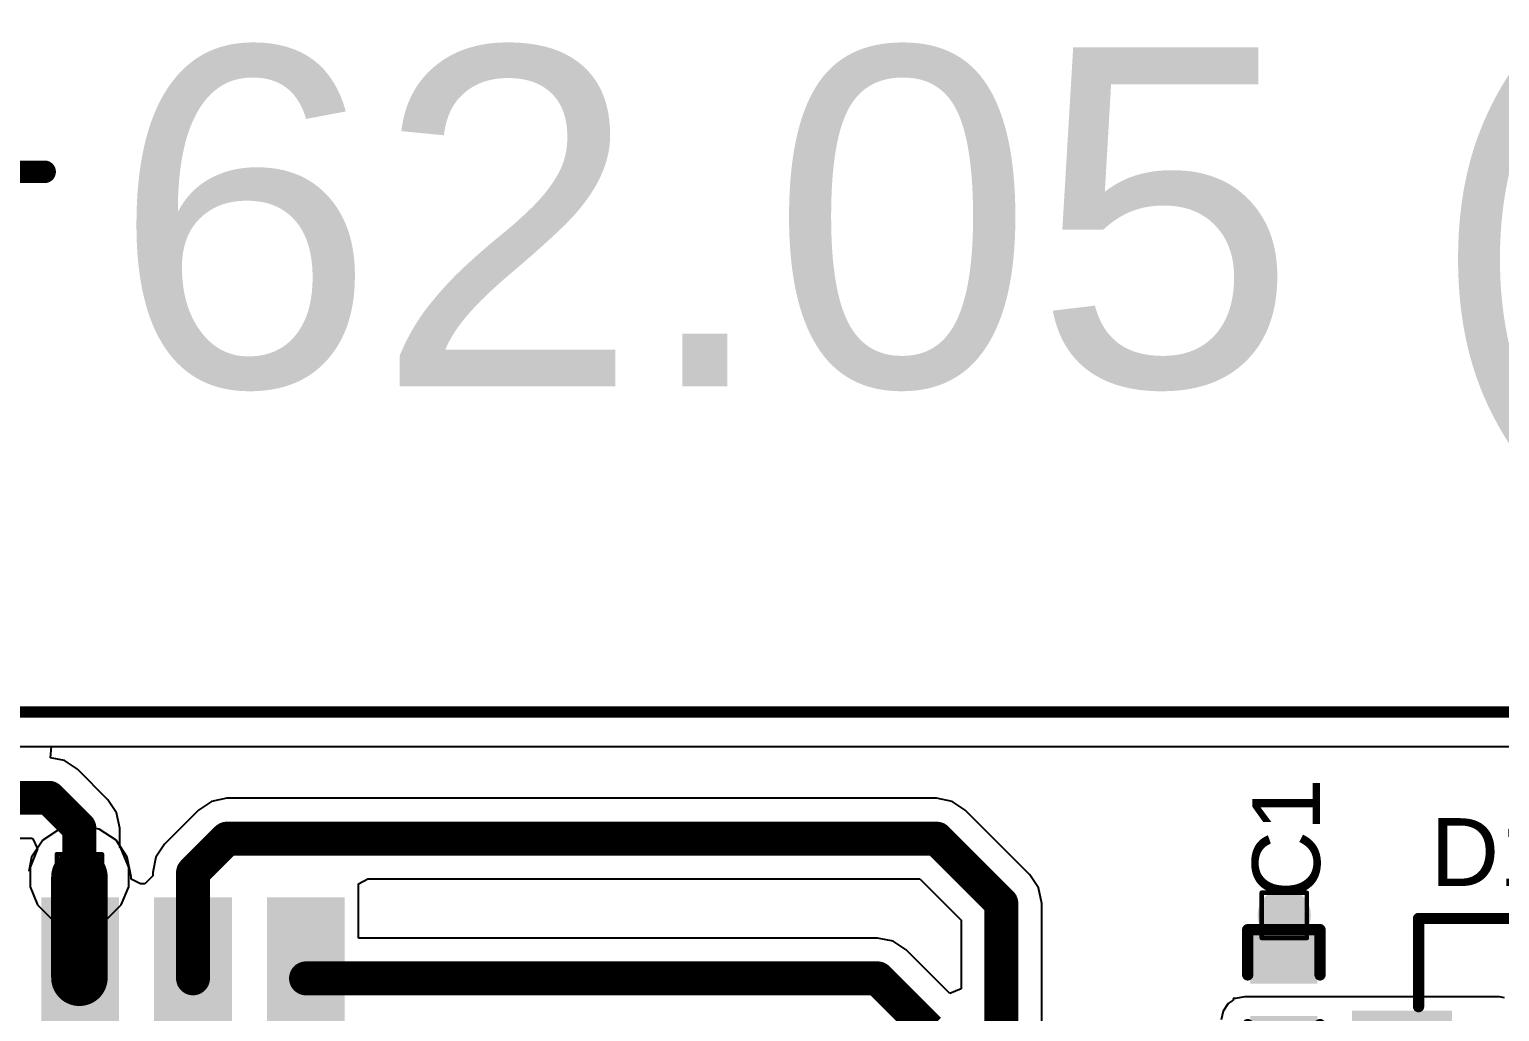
# Model space of a CAD drawing. Header units: inches. Extents: x -1 to 9.6, y 0 to 3.9.
# Drawn here: x 0.48 to 1.13, y 1.15 to 1.585 of the extents above; entities that cross this region are included whole.
import ezdxf

# ---------------------------------------------------------------- set-up
doc = ezdxf.new("R2010")
doc.units = ezdxf.units.IN
doc.header["$MEASUREMENT"] = 0
for name, color, linetype in [('Board Outline', 216, 'Continuous'), ('Bottom Layer', 5, 'Continuous'), ('Dimensions', 6, 'Continuous'), ('Drill Drawing', 1, 'Continuous'), ('Top Layer', 1, 'Continuous'), ('Top Overlay', 2, 'Continuous'), ('Top Paste', 8, 'Continuous'), ('Top Solder', 216, 'Continuous'), ('Via Holes', 16, 'Continuous')]:
    doc.layers.add(name, color=color, linetype=linetype)
doc.styles.add('Arial', font='', dxfattribs={"height": 0.2})
doc.styles.get('Arial').set_extended_font_data('Arial')

# ---------------------------------------------------------------- blocks, each defined once
blk = doc.blocks.new('SOT_23_2')
at = {"layer": 'Top Layer'}
for points in [[(-0.01614, 0.05748), (0.01614, 0.05748), (0.01614, 0.02126), (-0.01614, 0.02126)], [(-0.05354, -0.02126), (-0.02126, -0.02126), (-0.02126, -0.05748), (-0.05354, -0.05748)], [(0.02126, -0.02126), (0.05354, -0.02126), (0.05354, -0.05748), (0.02126, -0.05748)]]:
    blk.add_hatch(color=1, dxfattribs=at).paths.add_polyline_path(points)
at = {"layer": 'Top Paste'}
for points in [[(-0.01614, 0.05748), (0.01614, 0.05748), (0.01614, 0.02126), (-0.01614, 0.02126)], [(-0.05354, -0.02126), (-0.02126, -0.02126), (-0.02126, -0.05748), (-0.05354, -0.05748)], [(0.02126, -0.02126), (0.05354, -0.02126), (0.05354, -0.05748), (0.02126, -0.05748)]]:
    blk.add_hatch(color=8, dxfattribs=at).paths.add_polyline_path(points)
at = {"layer": 'Top Solder'}
for points in [[(-0.02014, 0.06148), (0.02014, 0.06148), (0.02014, 0.01726), (-0.02014, 0.01726)], [(-0.05754, -0.01726), (-0.01726, -0.01726), (-0.01726, -0.06148), (-0.05754, -0.06148)], [(0.01726, -0.01726), (0.05754, -0.01726), (0.05754, -0.06148), (0.01726, -0.06148)]]:
    blk.add_hatch(color=216, dxfattribs=at).paths.add_polyline_path(points)
at = {"layer": 'Top Overlay'}
for points in [[(-0.061, 0.032, 0.005, 0.005, 0), (-0.061, -0.023, 0.005, 0.005, 0)], [(-0.061, 0.032, 0.005, 0.005, 0), (-0.022, 0.032, 0.005, 0.005, 0)], [(0.022, 0.032, 0.005, 0.005, 0), (0.061, 0.032, 0.005, 0.005, 0)], [(0.061, 0.032, 0.005, 0.005, 0), (0.061, -0.023, 0.005, 0.005, 0)], [(-0.013, -0.031, 0.005, 0.005, 0), (0.013, -0.031, 0.005, 0.005, 0)], [(-0.066, -0.041, 0.005, 0.005, 0), (-0.061, -0.046, 0.005, 0.005, 0)], [(-0.066, -0.041, 0.005, 0.005, 0), (-0.066, -0.051, 0.005, 0.005, 0)], [(-0.061, -0.046, 0.005, 0.005, 0), (-0.066, -0.051, 0.005, 0.005, 0)]]:
    blk.add_lwpolyline(points, format="xyseb", dxfattribs=at)
for points in [[(-0.06225, 0.032, 0.0025, 0.0025, 1), (-0.05975, 0.032, 0.0025, 0.0025, 1)], [(-0.06225, 0.032, 0.0025, 0.0025, 1), (-0.05975, 0.032, 0.0025, 0.0025, 1)], [(-0.02325, 0.032, 0.0025, 0.0025, 1), (-0.02075, 0.032, 0.0025, 0.0025, 1)], [(0.02075, 0.032, 0.0025, 0.0025, 1), (0.02325, 0.032, 0.0025, 0.0025, 1)], [(0.05975, 0.032, 0.0025, 0.0025, 1), (0.06225, 0.032, 0.0025, 0.0025, 1)], [(0.05975, 0.032, 0.0025, 0.0025, 1), (0.06225, 0.032, 0.0025, 0.0025, 1)], [(-0.06225, -0.023, 0.0025, 0.0025, 1), (-0.05975, -0.023, 0.0025, 0.0025, 1)], [(0.05975, -0.023, 0.0025, 0.0025, 1), (0.06225, -0.023, 0.0025, 0.0025, 1)], [(-0.01425, -0.031, 0.0025, 0.0025, 1), (-0.01175, -0.031, 0.0025, 0.0025, 1)], [(0.01175, -0.031, 0.0025, 0.0025, 1), (0.01425, -0.031, 0.0025, 0.0025, 1)], [(-0.06725, -0.041, 0.0025, 0.0025, 1), (-0.06475, -0.041, 0.0025, 0.0025, 1)], [(-0.06725, -0.041, 0.0025, 0.0025, 1), (-0.06475, -0.041, 0.0025, 0.0025, 1)], [(-0.06225, -0.046, 0.0025, 0.0025, 1), (-0.05975, -0.046, 0.0025, 0.0025, 1)], [(-0.06225, -0.046, 0.0025, 0.0025, 1), (-0.05975, -0.046, 0.0025, 0.0025, 1)], [(-0.06725, -0.051, 0.0025, 0.0025, 1), (-0.06475, -0.051, 0.0025, 0.0025, 1)], [(-0.06725, -0.051, 0.0025, 0.0025, 1), (-0.06475, -0.051, 0.0025, 0.0025, 1)]]:
    blk.add_lwpolyline(points, format="xyseb", close=True, dxfattribs=at)
blk = doc.blocks.new('C___0402_8')
at = {"layer": 'Top Layer'}
for points in [[(-0.0275, -0.0125), (-0.0275, 0.0125), (-0.0095, 0.0125), (-0.0095, -0.0125)], [(0.0095, -0.0125), (0.0095, 0.0125), (0.0275, 0.0125), (0.0275, -0.0125)]]:
    blk.add_hatch(color=1, dxfattribs=at).paths.add_polyline_path(points)
at = {"layer": 'Top Paste'}
for points in [[(-0.0275, -0.0125), (-0.0275, 0.0125), (-0.0095, 0.0125), (-0.0095, -0.0125)], [(0.0095, -0.0125), (0.0095, 0.0125), (0.0275, 0.0125), (0.0275, -0.0125)]]:
    blk.add_hatch(color=8, dxfattribs=at).paths.add_polyline_path(points)
at = {"layer": 'Top Solder'}
for points in [[(-0.02986, -0.01486), (-0.02986, 0.01486), (-0.00714, 0.01486), (-0.00714, -0.01486)], [(0.00714, -0.01486), (0.00714, 0.01486), (0.02986, 0.01486), (0.02986, -0.01486)]]:
    blk.add_hatch(color=216, dxfattribs=at).paths.add_polyline_path(points)
at = {"layer": 'Top Overlay'}
for points in [[(-0.031, -0.016, 0.005, 0.005, 0), (-0.031, 0.016, 0.005, 0.005, 0)], [(-0.011, 0.016, 0.005, 0.005, 0), (-0.031, 0.016, 0.005, 0.005, 0)], [(0.031, 0.016, 0.005, 0.005, 0), (0.011, 0.016, 0.005, 0.005, 0)], [(0.031, -0.016, 0.005, 0.005, 0), (0.031, 0.016, 0.005, 0.005, 0)], [(-0.011, -0.016, 0.005, 0.005, 0), (-0.031, -0.016, 0.005, 0.005, 0)], [(0.031, -0.016, 0.005, 0.005, 0), (0.011, -0.016, 0.005, 0.005, 0)]]:
    blk.add_lwpolyline(points, format="xyseb", dxfattribs=at)
for points in [[(-0.03225, 0.016, 0.0025, 0.0025, 1), (-0.02975, 0.016, 0.0025, 0.0025, 1)], [(-0.03225, 0.016, 0.0025, 0.0025, 1), (-0.02975, 0.016, 0.0025, 0.0025, 1)], [(-0.01225, 0.016, 0.0025, 0.0025, 1), (-0.00975, 0.016, 0.0025, 0.0025, 1)], [(0.00975, 0.016, 0.0025, 0.0025, 1), (0.01225, 0.016, 0.0025, 0.0025, 1)], [(0.02975, 0.016, 0.0025, 0.0025, 1), (0.03225, 0.016, 0.0025, 0.0025, 1)], [(0.02975, 0.016, 0.0025, 0.0025, 1), (0.03225, 0.016, 0.0025, 0.0025, 1)], [(-0.03225, -0.016, 0.0025, 0.0025, 1), (-0.02975, -0.016, 0.0025, 0.0025, 1)], [(-0.03225, -0.016, 0.0025, 0.0025, 1), (-0.02975, -0.016, 0.0025, 0.0025, 1)], [(-0.01225, -0.016, 0.0025, 0.0025, 1), (-0.00975, -0.016, 0.0025, 0.0025, 1)], [(0.00975, -0.016, 0.0025, 0.0025, 1), (0.01225, -0.016, 0.0025, 0.0025, 1)], [(0.02975, -0.016, 0.0025, 0.0025, 1), (0.03225, -0.016, 0.0025, 0.0025, 1)], [(0.02975, -0.016, 0.0025, 0.0025, 1), (0.03225, -0.016, 0.0025, 0.0025, 1)]]:
    blk.add_lwpolyline(points, format="xyseb", close=True, dxfattribs=at)
blk = doc.blocks.new('SOIC_14_10')
at = {"layer": 'Top Layer'}
for points in [[(-0.13819, 0.13681), (-0.13819, 0.16319), (-0.07441, 0.16319), (-0.07441, 0.13681)], [(0.07441, 0.13681), (0.07441, 0.16319), (0.13819, 0.16319), (0.13819, 0.13681)], [(-0.13819, 0.08681), (-0.13819, 0.11319), (-0.07441, 0.11319), (-0.07441, 0.08681)], [(0.07441, 0.08681), (0.07441, 0.11319), (0.13819, 0.11319), (0.13819, 0.08681)], [(-0.13819, 0.03681), (-0.13819, 0.06319), (-0.07441, 0.06319), (-0.07441, 0.03681)], [(0.07441, 0.03681), (0.07441, 0.06319), (0.13819, 0.06319), (0.13819, 0.03681)], [(-0.13819, -0.01319), (-0.13819, 0.01319), (-0.07441, 0.01319), (-0.07441, -0.01319)], [(0.07441, -0.01319), (0.07441, 0.01319), (0.13819, 0.01319), (0.13819, -0.01319)], [(-0.13819, -0.06319), (-0.13819, -0.03681), (-0.07441, -0.03681), (-0.07441, -0.06319)], [(0.07441, -0.06319), (0.07441, -0.03681), (0.13819, -0.03681), (0.13819, -0.06319)], [(-0.13819, -0.11319), (-0.13819, -0.08681), (-0.07441, -0.08681), (-0.07441, -0.11319)], [(0.07441, -0.11319), (0.07441, -0.08681), (0.13819, -0.08681), (0.13819, -0.11319)], [(-0.13819, -0.16319), (-0.13819, -0.13681), (-0.07441, -0.13681), (-0.07441, -0.16319)], [(0.07441, -0.16319), (0.07441, -0.13681), (0.13819, -0.13681), (0.13819, -0.16319)]]:
    blk.add_hatch(color=1, dxfattribs=at).paths.add_polyline_path(points)
at = {"layer": 'Top Overlay'}
blk.add_hatch(color=2, dxfattribs=at).paths.add_polyline_path([(-0.07037, 0.134), (-0.05637, 0.134), (-0.05637, 0.166), (-0.07037, 0.166)])
at = {"layer": 'Top Paste'}
for points in [[(-0.13819, 0.13681), (-0.13819, 0.16319), (-0.07441, 0.16319), (-0.07441, 0.13681)], [(0.07441, 0.13681), (0.07441, 0.16319), (0.13819, 0.16319), (0.13819, 0.13681)], [(-0.13819, 0.08681), (-0.13819, 0.11319), (-0.07441, 0.11319), (-0.07441, 0.08681)], [(0.07441, 0.08681), (0.07441, 0.11319), (0.13819, 0.11319), (0.13819, 0.08681)], [(-0.13819, 0.03681), (-0.13819, 0.06319), (-0.07441, 0.06319), (-0.07441, 0.03681)], [(0.07441, 0.03681), (0.07441, 0.06319), (0.13819, 0.06319), (0.13819, 0.03681)], [(-0.13819, -0.01319), (-0.13819, 0.01319), (-0.07441, 0.01319), (-0.07441, -0.01319)], [(0.07441, -0.01319), (0.07441, 0.01319), (0.13819, 0.01319), (0.13819, -0.01319)], [(-0.13819, -0.06319), (-0.13819, -0.03681), (-0.07441, -0.03681), (-0.07441, -0.06319)], [(0.07441, -0.06319), (0.07441, -0.03681), (0.13819, -0.03681), (0.13819, -0.06319)], [(-0.13819, -0.11319), (-0.13819, -0.08681), (-0.07441, -0.08681), (-0.07441, -0.11319)], [(0.07441, -0.11319), (0.07441, -0.08681), (0.13819, -0.08681), (0.13819, -0.11319)], [(-0.13819, -0.16319), (-0.13819, -0.13681), (-0.07441, -0.13681), (-0.07441, -0.16319)], [(0.07441, -0.16319), (0.07441, -0.13681), (0.13819, -0.13681), (0.13819, -0.16319)]]:
    blk.add_hatch(color=8, dxfattribs=at).paths.add_polyline_path(points)
at = {"layer": 'Top Solder'}
for points in [[(-0.14219, 0.13281), (-0.14219, 0.16719), (-0.07041, 0.16719), (-0.07041, 0.13281)], [(0.07041, 0.13281), (0.07041, 0.16719), (0.14219, 0.16719), (0.14219, 0.13281)], [(-0.14219, 0.08281), (-0.14219, 0.11719), (-0.07041, 0.11719), (-0.07041, 0.08281)], [(0.07041, 0.08281), (0.07041, 0.11719), (0.14219, 0.11719), (0.14219, 0.08281)], [(-0.14219, 0.03281), (-0.14219, 0.06719), (-0.07041, 0.06719), (-0.07041, 0.03281)], [(0.07041, 0.03281), (0.07041, 0.06719), (0.14219, 0.06719), (0.14219, 0.03281)], [(-0.14219, -0.01719), (-0.14219, 0.01719), (-0.07041, 0.01719), (-0.07041, -0.01719)], [(0.07041, -0.01719), (0.07041, 0.01719), (0.14219, 0.01719), (0.14219, -0.01719)], [(-0.14219, -0.06719), (-0.14219, -0.03281), (-0.07041, -0.03281), (-0.07041, -0.06719)], [(0.07041, -0.06719), (0.07041, -0.03281), (0.14219, -0.03281), (0.14219, -0.06719)], [(-0.14219, -0.11719), (-0.14219, -0.08281), (-0.07041, -0.08281), (-0.07041, -0.11719)], [(0.07041, -0.11719), (0.07041, -0.08281), (0.14219, -0.08281), (0.14219, -0.11719)], [(-0.14219, -0.16719), (-0.14219, -0.13281), (-0.07041, -0.13281), (-0.07041, -0.16719)], [(0.07041, -0.16719), (0.07041, -0.13281), (0.14219, -0.13281), (0.14219, -0.16719)]]:
    blk.add_hatch(color=216, dxfattribs=at).paths.add_polyline_path(points)
at = {"layer": 'Top Overlay'}
for points in [[(-0.071, 0.172, 0.005, 0.005, 0), (0.074, 0.172, 0.005, 0.005, 0)], [(-0.15137, 0.156, 0.005, 0.005, 0), (-0.15137, 0.146, 0.005, 0.005, 0)], [(-0.15137, 0.156, 0.005, 0.005, 0), (-0.14637, 0.151, 0.005, 0.005, 0)], [(-0.14637, 0.151, 0.005, 0.005, 0), (-0.15137, 0.146, 0.005, 0.005, 0)], [(-0.071, -0.172, 0.005, 0.005, 0), (0.074, -0.172, 0.005, 0.005, 0)]]:
    blk.add_lwpolyline(points, format="xyseb", dxfattribs=at)
for points in [[(-0.07225, 0.172, 0.0025, 0.0025, 1), (-0.06975, 0.172, 0.0025, 0.0025, 1)], [(0.07275, 0.172, 0.0025, 0.0025, 1), (0.07525, 0.172, 0.0025, 0.0025, 1)], [(-0.15262, 0.156, 0.0025, 0.0025, 1), (-0.15012, 0.156, 0.0025, 0.0025, 1)], [(-0.15262, 0.156, 0.0025, 0.0025, 1), (-0.15012, 0.156, 0.0025, 0.0025, 1)], [(-0.14762, 0.151, 0.0025, 0.0025, 1), (-0.14512, 0.151, 0.0025, 0.0025, 1)], [(-0.14762, 0.151, 0.0025, 0.0025, 1), (-0.14512, 0.151, 0.0025, 0.0025, 1)], [(-0.15262, 0.146, 0.0025, 0.0025, 1), (-0.15012, 0.146, 0.0025, 0.0025, 1)], [(-0.15262, 0.146, 0.0025, 0.0025, 1), (-0.15012, 0.146, 0.0025, 0.0025, 1)], [(-0.07225, -0.172, 0.0025, 0.0025, 1), (-0.06975, -0.172, 0.0025, 0.0025, 1)], [(0.07275, -0.172, 0.0025, 0.0025, 1), (0.07525, -0.172, 0.0025, 0.0025, 1)]]:
    blk.add_lwpolyline(points, format="xyseb", close=True, dxfattribs=at)

msp = doc.modelspace()

# ---------------------------------------------------------------- hatches: boundary and pattern name
at = {"layer": 'Bottom Layer'}
h = msp.add_hatch(color=5, dxfattribs=at)
edge = h.paths.add_edge_path()
edge.add_arc((0.502, 1.21), 0.01181, 0, 360)
h = msp.add_hatch(color=5, dxfattribs=at)
edge = h.paths.add_edge_path()
edge.add_arc((1.03521, 1.19299), 0.01181, 0, 360)
at = {"layer": 'Top Layer'}
h = msp.add_hatch(color=1, dxfattribs=at)
edge = h.paths.add_edge_path()
edge.add_arc((0.502, 1.21), 0.01181, 0, 360)
h = msp.add_hatch(color=1, dxfattribs=at)
edge = h.paths.add_edge_path()
edge.add_arc((1.03521, 1.19299), 0.01181, 0, 360)
msp.add_hatch(color=1, dxfattribs=at).paths.add_polyline_path([(1.02513, 1.17414), (1.04506, 1.17414), (1.04506, 1.19299), (1.02513, 1.19299)])
at = {"layer": 'Via Holes'}
h = msp.add_hatch(color=7, dxfattribs=at)
edge = h.paths.add_edge_path()
edge.add_arc((0.502, 1.21), 0.00591, 0, 360)
h = msp.add_hatch(color=7, dxfattribs=at)
edge = h.paths.add_edge_path()
edge.add_arc((1.03521, 1.19299), 0.00591, 0, 360)

# ---------------------------------------------------------------- linework, layer by layer
at = {"layer": 'Board Outline'}
msp.add_lwpolyline([(0.23154, 1.28302, 0.005, 0.005, 0), (2.21124, 1.28302, 0.005, 0.005, 0)], format="xyseb", dxfattribs=at)
at = {"layer": 'Bottom Layer'}
for p, q in [((0.48914, 1.26272), (0.48963, 1.26772)), ((0.49536, 1.26148), (0.48914, 1.26272)), ((0.48963, 1.26772), (2.19594, 1.26772)), ((0.50115, 1.25762), (0.49536, 1.26148)), ((0.51462, 1.24415), (0.50115, 1.25762)), ((0.51848, 1.23836), (0.51462, 1.24415)), ((0.51462, 1.24415), (0.51462, 1.24415)), ((0.51984, 1.23153), (0.51848, 1.23836)), ((0.51984, 1.223), (0.51984, 1.23153)), ((0.51984, 1.23153), (0.51984, 1.23153)), ((0.47222, 1.22716), (0.48114, 1.22716)), ((0.48114, 1.22716), (0.48143, 1.22687)), ((0.48143, 1.22687), (0.48351, 1.22235)), ((0.48351, 1.22235), (0.48019, 1.21434)), ((0.52049, 1.22235), (0.51984, 1.223)), ((0.52381, 1.21434), (0.52049, 1.22235)), ((0.48019, 1.21434), (0.48019, 1.20566)), ((0.52381, 1.20566), (0.52381, 1.21434)), ((0.48019, 1.20566), (0.48351, 1.19765)), ((0.52049, 1.19765), (0.52381, 1.20566)), ((0.48351, 1.19765), (0.48965, 1.19151)), ((0.51435, 1.19151), (0.52049, 1.19765)), ((0.48965, 1.19151), (0.49766, 1.18819)), ((0.50634, 1.18819), (0.51435, 1.19151)), ((0.49766, 1.18819), (0.50634, 1.18819))]:
    msp.add_line(p, q, dxfattribs=at)
for points in [[(0.34097, 1.245, 0.015, 0.015, 0), (0.48853, 1.245, 0.015, 0.015, 0)], [(0.48853, 1.245, 0.015, 0.015, 0), (0.502, 1.23153, 0.015, 0.015, 0)], [(0.502, 1.21, 0.015, 0.015, 0), (0.502, 1.23153, 0.015, 0.015, 0)]]:
    msp.add_lwpolyline(points, format="xyseb", dxfattribs=at)
for points in [[(0.48478, 1.245, 0.0075, 0.0075, 1), (0.49228, 1.245, 0.0075, 0.0075, 1)], [(0.48478, 1.245, 0.0075, 0.0075, 1), (0.49228, 1.245, 0.0075, 0.0075, 1)], [(0.49825, 1.23153, 0.0075, 0.0075, 1), (0.50575, 1.23153, 0.0075, 0.0075, 1)], [(0.49825, 1.23153, 0.0075, 0.0075, 1), (0.50575, 1.23153, 0.0075, 0.0075, 1)], [(0.49825, 1.21, 0.0075, 0.0075, 1), (0.50575, 1.21, 0.0075, 0.0075, 1)]]:
    msp.add_lwpolyline(points, format="xyseb", close=True, dxfattribs=at)
at = {"layer": 'Dimensions'}
msp.add_lwpolyline([(0, 1.522, 0.01, 0.01, 0), (0.4866, 1.522, 0.01, 0.01, 0)], format="xyseb", dxfattribs=at)
msp.add_lwpolyline([(0.4841, 1.522, 0.005, 0.005, 1), (0.4891, 1.522, 0.005, 0.005, 1)], format="xyseb", close=True, dxfattribs=at)
at = {"layer": 'Drill Drawing'}
for points in [[(0.492, 1.22, 0.002, 0.002, 0), (0.512, 1.22, 0.002, 0.002, 0)], [(0.492, 1.2, 0.002, 0.002, 0), (0.492, 1.22, 0.002, 0.002, 0)], [(0.512, 1.2, 0.002, 0.002, 0), (0.512, 1.22, 0.002, 0.002, 0)], [(1.02521, 1.20299, 0.002, 0.002, 0), (1.04521, 1.20299, 0.002, 0.002, 0)], [(1.02521, 1.18299, 0.002, 0.002, 0), (1.02521, 1.20299, 0.002, 0.002, 0)], [(1.04521, 1.18299, 0.002, 0.002, 0), (1.04521, 1.20299, 0.002, 0.002, 0)], [(0.492, 1.2, 0.002, 0.002, 0), (0.512, 1.2, 0.002, 0.002, 0)], [(1.02521, 1.18299, 0.002, 0.002, 0), (1.04521, 1.18299, 0.002, 0.002, 0)]]:
    msp.add_lwpolyline(points, format="xyseb", dxfattribs=at)
for points in [[(0.4915, 1.22, 0.001, 0.001, 1), (0.4925, 1.22, 0.001, 0.001, 1)], [(0.4915, 1.22, 0.001, 0.001, 1), (0.4925, 1.22, 0.001, 0.001, 1)], [(0.5115, 1.22, 0.001, 0.001, 1), (0.5125, 1.22, 0.001, 0.001, 1)], [(0.5115, 1.22, 0.001, 0.001, 1), (0.5125, 1.22, 0.001, 0.001, 1)], [(1.02471, 1.20299, 0.001, 0.001, 1), (1.02571, 1.20299, 0.001, 0.001, 1)], [(1.02471, 1.20299, 0.001, 0.001, 1), (1.02571, 1.20299, 0.001, 0.001, 1)], [(1.04471, 1.20299, 0.001, 0.001, 1), (1.04571, 1.20299, 0.001, 0.001, 1)], [(1.04471, 1.20299, 0.001, 0.001, 1), (1.04571, 1.20299, 0.001, 0.001, 1)], [(0.4915, 1.2, 0.001, 0.001, 1), (0.4925, 1.2, 0.001, 0.001, 1)], [(0.4915, 1.2, 0.001, 0.001, 1), (0.4925, 1.2, 0.001, 0.001, 1)], [(0.5115, 1.2, 0.001, 0.001, 1), (0.5125, 1.2, 0.001, 0.001, 1)], [(0.5115, 1.2, 0.001, 0.001, 1), (0.5125, 1.2, 0.001, 0.001, 1)], [(1.02471, 1.18299, 0.001, 0.001, 1), (1.02571, 1.18299, 0.001, 0.001, 1)], [(1.02471, 1.18299, 0.001, 0.001, 1), (1.02571, 1.18299, 0.001, 0.001, 1)], [(1.04471, 1.18299, 0.001, 0.001, 1), (1.04571, 1.18299, 0.001, 0.001, 1)], [(1.04471, 1.18299, 0.001, 0.001, 1), (1.04571, 1.18299, 0.001, 0.001, 1)]]:
    msp.add_lwpolyline(points, format="xyseb", close=True, dxfattribs=at)
at = {"layer": 'Top Layer'}
for p, q in [((0.24683, 1.26772), (2.19594, 1.26772)), ((0.56047, 1.24342), (0.55468, 1.23955)), ((0.5673, 1.24478), (0.56047, 1.24342)), ((0.5673, 1.24478), (0.5673, 1.24478)), ((0.88136, 1.24478), (0.5673, 1.24478)), ((0.88819, 1.24342), (0.88136, 1.24478)), ((0.89398, 1.23955), (0.88819, 1.24342)), ((0.55468, 1.23955), (0.53965, 1.22452)), ((0.55468, 1.23955), (0.55468, 1.23955)), ((0.92262, 1.21091), (0.89398, 1.23955)), ((0.49322, 1.23119), (0.48578, 1.22622)), ((0.502, 1.23294), (0.49322, 1.23119)), ((0.51078, 1.23119), (0.502, 1.23294)), ((0.51822, 1.22622), (0.51078, 1.23119)), ((0.48578, 1.22622), (0.48081, 1.21878)), ((0.52319, 1.21878), (0.51822, 1.22622)), ((0.53965, 1.22452), (0.53578, 1.21873)), ((0.48081, 1.21878), (0.47955, 1.21246)), ((0.52494, 1.21), (0.52319, 1.21878)), ((0.53578, 1.21873), (0.53443, 1.2119)), ((0.53443, 1.21053), (0.53089, 1.20699)), ((0.53443, 1.2119), (0.53443, 1.21053)), ((0.92648, 1.20512), (0.92262, 1.21091)), ((0.92262, 1.21091), (0.92262, 1.21091)), ((0.52494, 1.20907), (0.52494, 1.21)), ((0.52908, 1.20699), (0.52494, 1.20907)), ((0.53089, 1.20699), (0.52908, 1.20699)), ((0.62546, 1.20699), (0.62959, 1.20909)), ((0.62546, 1.18294), (0.62546, 1.20699)), ((0.62959, 1.20909), (0.87397, 1.20909)), ((0.87397, 1.20909), (0.89216, 1.1909)), ((0.92784, 1.19829), (0.92648, 1.20512)), ((0.92784, 1.04361), (0.92784, 1.19829)), ((0.89216, 1.1909), (0.89216, 1.1605)), ((0.85525, 1.18294), (0.62546, 1.18294)), ((0.86208, 1.18159), (0.85525, 1.18294)), ((0.86787, 1.17772), (0.86208, 1.18159)), ((0.88716, 1.15843), (0.86787, 1.17772)), ((0.89216, 1.1605), (0.88716, 1.15843)), ((1.01032, 1.15395), (1.00811, 1.15064)), ((1.01252, 1.15542), (1.01032, 1.15395)), ((1.01359, 1.15614), (1.01252, 1.15614)), ((1.01252, 1.15614), (1.01252, 1.15542)), ((1.01363, 1.15616), (1.01359, 1.15614)), ((1.01753, 1.15694), (1.01363, 1.15616)), ((1.13047, 1.15694), (1.01753, 1.15694)), ((1.13269, 1.15649), (1.13047, 1.15694)), ((1.00811, 1.15064), (1.00733, 1.14674))]:
    msp.add_line(p, q, dxfattribs=at)
for points in [[(0.55227, 1.2119, 0.015, 0.015, 0), (0.5673, 1.22693, 0.015, 0.015, 0)], [(0.5673, 1.22693, 0.015, 0.015, 0), (0.88136, 1.22693, 0.015, 0.015, 0)], [(0.88136, 1.22693, 0.015, 0.015, 0), (0.91, 1.19829, 0.015, 0.015, 0)], [(0.502, 1.16537, 0.025, 0.025, 0), (0.502, 1.21, 0.025, 0.025, 0)], [(0.55227, 1.1651, 0.015, 0.015, 0), (0.55227, 1.2119, 0.015, 0.015, 0)], [(0.91, 0.98, 0.015, 0.015, 0), (0.91, 1.19829, 0.015, 0.015, 0)], [(0.60227, 1.1651, 0.015, 0.015, 0), (0.85525, 1.1651, 0.015, 0.015, 0)], [(0.85525, 1.1651, 0.015, 0.015, 0), (0.878, 1.14235, 0.015, 0.015, 0)]]:
    msp.add_lwpolyline(points, format="xyseb", dxfattribs=at)
for points in [[(0.56355, 1.22693, 0.0075, 0.0075, 1), (0.57105, 1.22693, 0.0075, 0.0075, 1)], [(0.56355, 1.22693, 0.0075, 0.0075, 1), (0.57105, 1.22693, 0.0075, 0.0075, 1)], [(0.87761, 1.22693, 0.0075, 0.0075, 1), (0.88511, 1.22693, 0.0075, 0.0075, 1)], [(0.87761, 1.22693, 0.0075, 0.0075, 1), (0.88511, 1.22693, 0.0075, 0.0075, 1)], [(0.49575, 1.21, 0.0125, 0.0125, 1), (0.50825, 1.21, 0.0125, 0.0125, 1)], [(0.54852, 1.2119, 0.0075, 0.0075, 1), (0.55602, 1.2119, 0.0075, 0.0075, 1)], [(0.54852, 1.2119, 0.0075, 0.0075, 1), (0.55602, 1.2119, 0.0075, 0.0075, 1)], [(0.90625, 1.19829, 0.0075, 0.0075, 1), (0.91375, 1.19829, 0.0075, 0.0075, 1)], [(0.90625, 1.19829, 0.0075, 0.0075, 1), (0.91375, 1.19829, 0.0075, 0.0075, 1)], [(0.49575, 1.16537, 0.0125, 0.0125, 1), (0.50825, 1.16537, 0.0125, 0.0125, 1)], [(0.54852, 1.1651, 0.0075, 0.0075, 1), (0.55602, 1.1651, 0.0075, 0.0075, 1)], [(0.59852, 1.1651, 0.0075, 0.0075, 1), (0.60602, 1.1651, 0.0075, 0.0075, 1)], [(0.8515, 1.1651, 0.0075, 0.0075, 1), (0.859, 1.1651, 0.0075, 0.0075, 1)], [(0.8515, 1.1651, 0.0075, 0.0075, 1), (0.859, 1.1651, 0.0075, 0.0075, 1)]]:
    msp.add_lwpolyline(points, format="xyseb", close=True, dxfattribs=at)

# ---------------------------------------------------------------- block references
for name, p, rotation in [('SOIC_14_10', (0.45227, 1.0588), 90), ('SOT_23_2', (1.12663, 1.1306), 90), ('C___0402_8', (1.03502, 1.15564), 270)]:
    msp.add_blockref(name, p, dxfattribs=dict(rotation=rotation))

# ---------------------------------------------------------------- texts
at = {"layer": 'Dimensions', "style": 'Arial'}
msp.add_text('62.05 (mm)', height=0.15, dxfattribs=at).set_placement((0.5166, 1.42702))
at = {"layer": 'Top Overlay', "style": 'Arial'}
for s, rotation, p in [('C1', 90, (1.051, 1.20001)), ('D1', 360, (1.10001, 1.206))]:
    msp.add_text(s, height=0.03, rotation=rotation, dxfattribs=at).set_placement(p)

doc.saveas('drawing.dxf')
